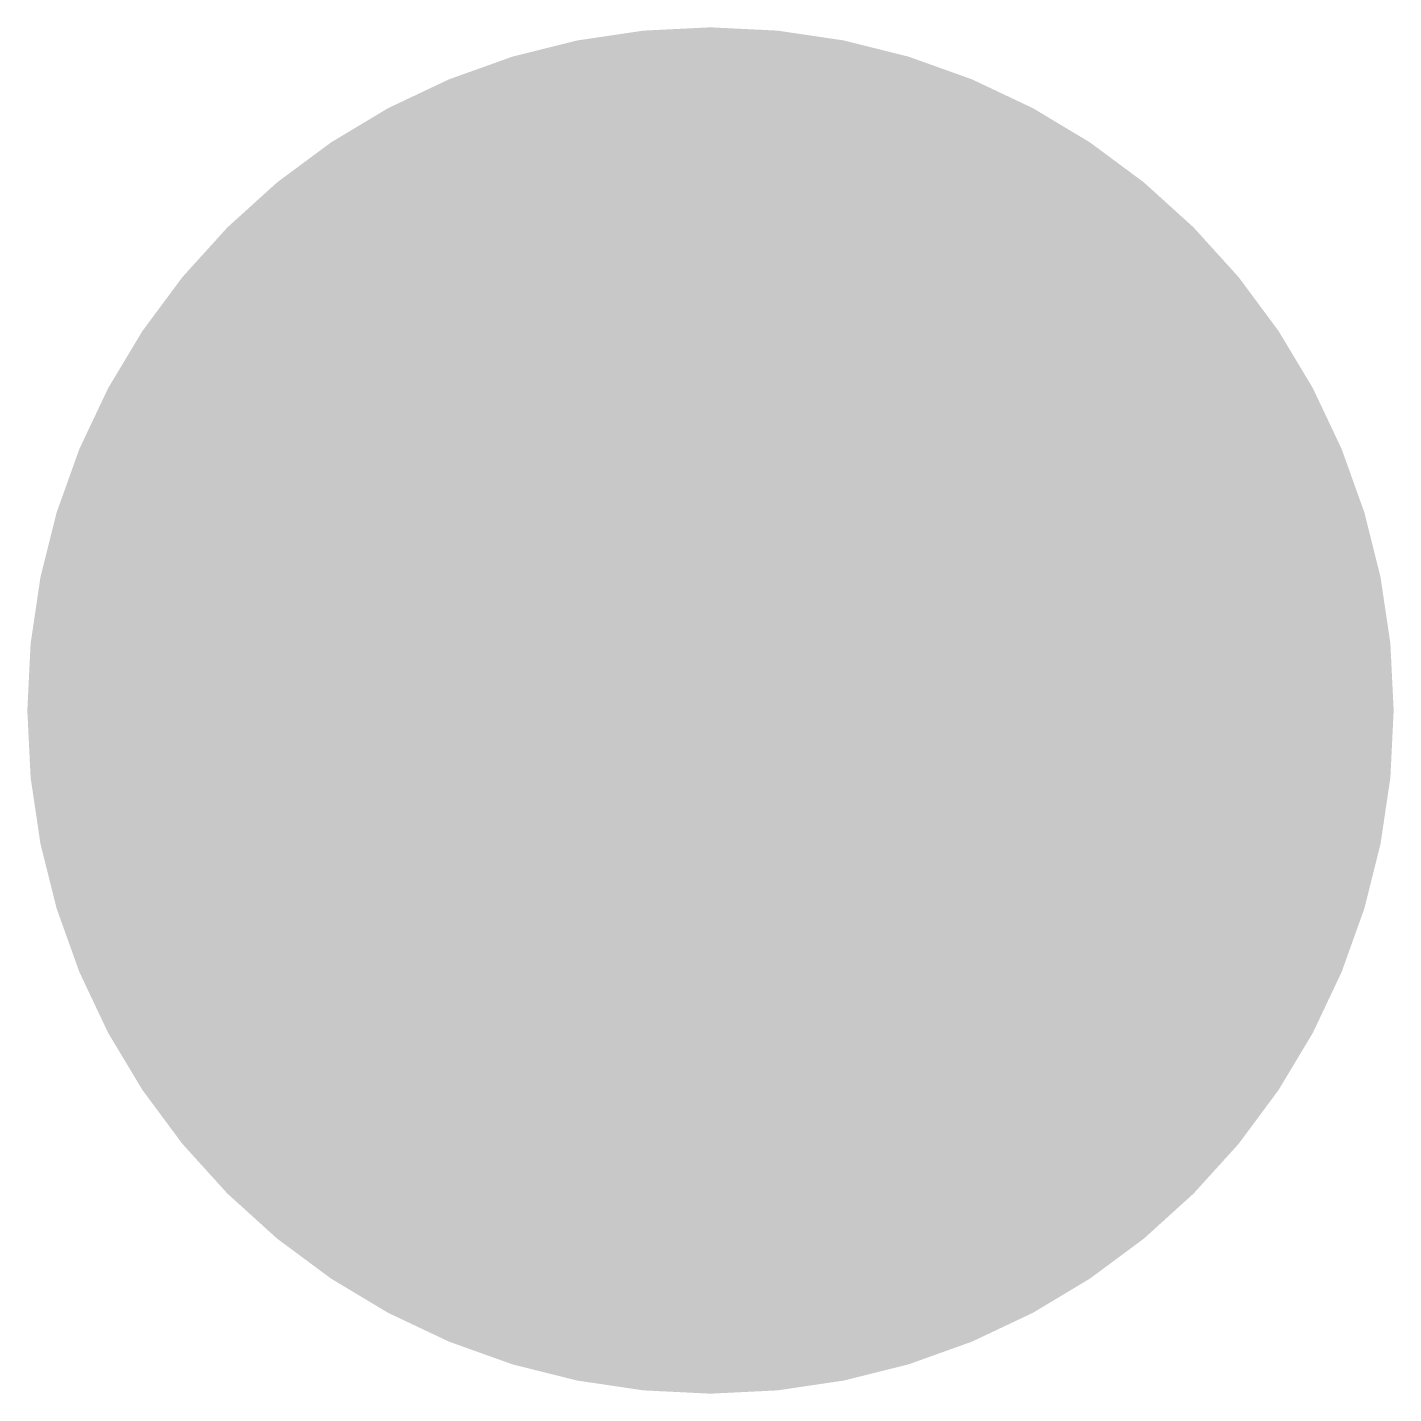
# Model space of a CAD drawing. Extents: x -0.05 to 2.05, y -1.05 to 1.05.
import ezdxf

# ---------------------------------------------------------------- set-up
doc = ezdxf.new("R2010")
doc.units = 0
doc.header["$MEASUREMENT"] = 0
doc.layers.get('0').update_dxf_attribs({"color": 1, "linetype": 'CONTINUOUS'})

msp = doc.modelspace()

# ---------------------------------------------------------------- hatches: boundary and pattern name
h = msp.add_hatch(color=255)
edge = h.paths.add_edge_path()
edge.add_arc((1, 0), 0.95, 0, 360)

# ---------------------------------------------------------------- linework, layer by layer
at = {"const_width": 0.1}
msp.add_lwpolyline([(1, 1), (0.65, 0), (1.35, 0), (1, -1)], dxfattribs=at)
msp.add_lwpolyline([(0, 0, 1), (2, 0, 1), (0, 0, 1.740398)], format="xyb", dxfattribs=at)

doc.saveas('drawing.dxf')
